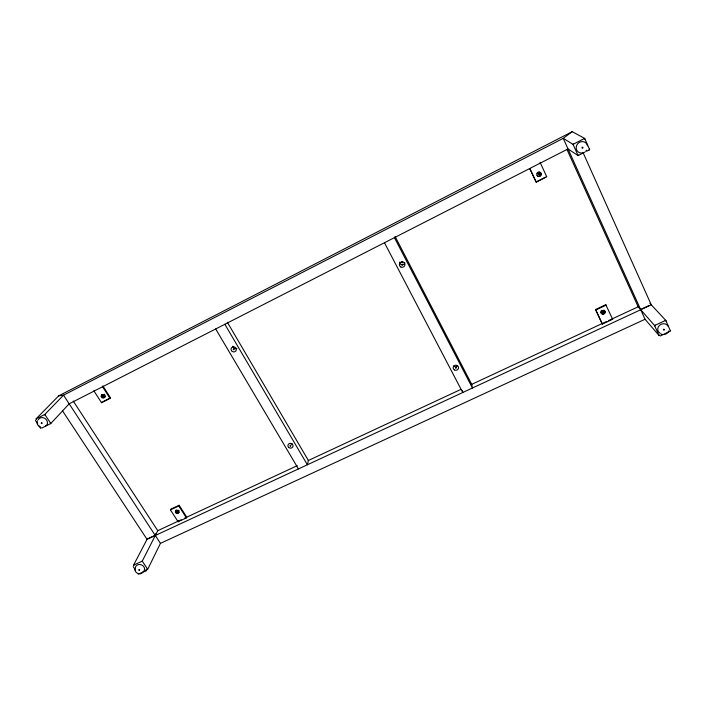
<?xml version="1.0" encoding="UTF-8"?>
<svg xmlns="http://www.w3.org/2000/svg" width="706" height="706" viewBox="0 0 706 706"><rect width="100%" height="100%" fill="white"/><g stroke="black" fill="none" stroke-linecap="round" stroke-linejoin="round"><path stroke-width="1.06" d="M670.7 330.938L660.251 336.003M37.374 420.688C36.077 423.459 38.265 426.706 41.063 427.386M186.419 517.877L186.737 517.171L179.13 505.267L170.799 509.185L170.446 509.873L178.089 521.752L186.419 517.877L178.794 505.955L179.13 505.267M178.089 521.752L178.424 521.046M567.068 149.716L638.145 306.792L654.55 325.501L659.069 335.535L645.037 319.262L160.439 543.364L147.686 569.336L142.25 561.146L157.756 530.683L73.221 401.026M155.699 533.789L154.861 535.43L147.845 538.696M147.563 538.325L133.584 565.135L142.25 561.146M668.891 330.893C667.655 334.009 663.587 335.579 660.639 333.903M93.854 390.762L101.532 402.711L110.03 398.405L110.489 397.857L102.838 385.882M101.532 402.711L102.008 402.164M41.954 427.995L50.814 423.494L69.179 403.806L568.03 148.948L578.09 155.576L584.859 152.134M572.204 131.687L58.669 395.872L35.935 418.993L44.805 414.457L63.531 395.175L563.238 138.35L572.204 131.687L584.656 138.385L589.687 149.681L586.792 151.155M36.377 418.764L36.235 419.443M50.373 423.724L50.514 423.044M573.607 144.042L573.281 144.898M589.104 149.972L589.439 149.116M134.016 564.932L133.858 565.541M655.106 325.237L654.771 326.004M645.037 319.262L563.238 138.35L573.034 144.333L584.656 138.385M41.213 423.406L42.104 422.956M581.876 147.96L583.05 147.369M538.36 174.435L539.41 173.897M103.076 395.951L103.923 395.519M538.581 174.664L539.64 174.126M102.608 396.49L103.464 396.057M536.948 181.468L545.579 177.1M102.944 401.688L110.489 397.857M529.721 168.505L536.216 182.192L546.779 176.844L540.072 162.345M401.705 262.403L402.694 261.908M233.218 349.629L234.136 349.17M401.661 264.847L402.649 264.353M290.034 445.998L290.934 445.574M455.37 367.976L456.35 367.517M595.511 309.537L605.783 304.71L606.119 305.142L595.82 309.978L595.511 309.537L602.068 323.604L602.394 324.063L612.658 319.28L605.783 304.71M170.446 509.873L178.794 505.955M177.091 511.391L177.93 511.003M602.324 312.078L603.348 311.593M176.756 512.088L177.585 511.7M602.642 312.52L603.674 312.034M157.544 530.78L181.195 519.757M184.495 518.222L297.27 465.66M308.248 460.541L460.939 389.377M470.92 384.726L606.728 321.433M608.59 320.568L638.586 306.58M641.322 309.14L649.282 305.442M654.55 325.501L665.749 320.347L670.241 330.426M138.817 570.174L139.691 569.768M663.358 329.914L664.478 329.402M145.312 570.422L147.422 568.93M146.671 570.686L138.2 574.093M141.968 573.36C139.126 574.825 135.12 572.901 134.767 569.645M584.074 138.685L584.912 138.958M578.664 155.276L577.835 155.011M44.363 414.678L45.113 414.907M665.184 320.603L665.979 320.851M659.625 335.279L658.839 335.032M141.818 561.349L142.524 561.552M58.669 395.872L63.531 395.175L160.439 543.364M649.917 303.386L665.749 320.347M612.314 318.83L612.658 319.28M35.388 420.344L37.797 423.953M39.007 425.753L40.816 428.463M135.464 570.007L133.213 566.583M41.354 422.726L41.963 423.635M138.976 569.557L139.532 570.377M44.805 414.457L50.814 423.494M62.543 410.874L147.033 539.349L651.267 304.833L582.971 152.408M102.361 386.411L110.03 398.405M103.226 395.298L103.773 396.163M177.259 510.8L177.762 511.594M102.758 395.845L103.314 396.701M176.915 511.497L177.427 512.291M215.683 328.961L298.435 468.934M233.412 348.94L233.942 349.849M290.228 445.354L290.731 446.21M227.332 322.227L308.381 460.48L307.375 464.777L224.843 324.275M384.461 242.732L462.748 392.51L462.448 390.665M401.952 261.67L402.446 262.632M401.899 264.115L402.402 265.085M455.626 367.296L456.094 368.197M395.069 236.439L471.732 384.346L472.438 388.009L394.433 237.631M529.932 168.725L536.216 182.192M595.82 309.978L602.394 324.063M538.872 173.879L539.349 174.903M602.942 311.805L603.374 312.749M538.652 173.65L539.128 174.682M602.615 311.364L603.056 312.308M573.034 144.333L578.09 155.576M582.212 147.095L582.715 148.234M663.693 329.155L664.143 330.161M38.221 419.796A5.021 4.342 32.7 0 1 45.661 418.967A5.021 4.342 32.7 0 1 45.537 426.115M582.988 152.867A5.939 5.516 -46.7 0 1 576.299 148.816A5.939 5.516 -46.7 0 1 580.844 141.774A5.939 5.516 -46.7 0 1 587.533 145.833M586.642 150.193A5.939 5.516 -46.7 0 1 585.645 151.384M659.986 333.188A5.56 4.968 -26.7 0 1 659.704 325.157A5.56 4.968 -26.7 0 1 668.123 326.296M135.349 568.48A4.704 3.998 21.2 0 1 138.782 564.535A4.704 3.998 21.2 0 1 144.148 567.306A4.704 3.998 21.2 0 1 142.568 572.204M536.878 173.526A2.206 2.074 -44.6 0 1 540.134 172.352A2.206 2.074 -44.6 0 1 540.24 175.741A2.206 2.074 -44.6 0 1 536.931 175.159M105.37 395.837A1.933 1.712 32 0 1 102.873 397.328A1.933 1.712 32 0 1 102.114 394.407M104.356 394.248A1.933 1.712 32 0 1 104.753 394.548M179.095 512.106A1.836 1.606 21.3 0 1 176.447 512.424A1.836 1.606 21.3 0 1 176.2 509.961M178.759 510.12A1.836 1.606 21.3 0 1 179.05 510.473M604.08 310.19A2.1 1.915 -26.1 0 1 603.648 313.579A2.1 1.915 -26.1 0 1 600.788 311.734M601.185 310.772A2.1 1.915 -26.1 0 1 601.565 310.384M292.346 443.942A2.559 2.339 15.1 0 1 289.884 443.253M236.96 348.314A2.656 2.471 27.6 0 1 232.892 346.178M457.585 365.602A2.683 2.515 -7.8 0 1 453.358 366.008M404.865 262.808A2.753 2.7 -8.4 0 1 399.446 262.2M539.463 176.482A2.206 2.083 -44.6 0 0 540.778 172.935A2.206 2.083 -44.6 0 0 537.107 173.747A2.206 2.083 -44.6 0 0 539.463 176.482M101.249 396.64A1.933 1.712 32 0 0 104.426 397.602A1.933 1.712 32 0 0 103.429 394.583A1.933 1.712 32 0 0 101.249 396.64M175.626 512.609A1.836 1.606 21.3 0 0 178.759 512.803A1.836 1.606 21.3 0 0 177.127 510.253A1.836 1.606 21.3 0 0 175.626 512.609M602.906 314.232A2.1 1.924 -26.1 0 0 605.06 311.39A2.1 1.924 -26.1 0 0 601.512 311.214A2.1 1.924 -26.1 0 0 602.906 314.232M231.48 350.679A2.683 2.497 27.4 0 0 236.051 350.644A2.683 2.497 27.4 0 0 233.501 346.858A2.683 2.497 27.4 0 0 231.48 350.679M288.683 447.392A2.586 2.356 15 0 0 292.964 446.474A2.586 2.356 15 0 0 289.795 443.465A2.586 2.356 15 0 0 288.683 447.392M400.787 266.974A2.789 2.727 -7.9 0 0 404.935 264.556A2.789 2.727 -7.9 0 0 400.743 262.253A2.789 2.727 -7.9 0 0 400.787 266.974M454.399 369.909A2.709 2.542 -7.6 0 0 458.565 367.826A2.709 2.542 -7.6 0 0 454.62 365.505A2.709 2.542 -7.6 0 0 454.399 369.909"/></g></svg>
